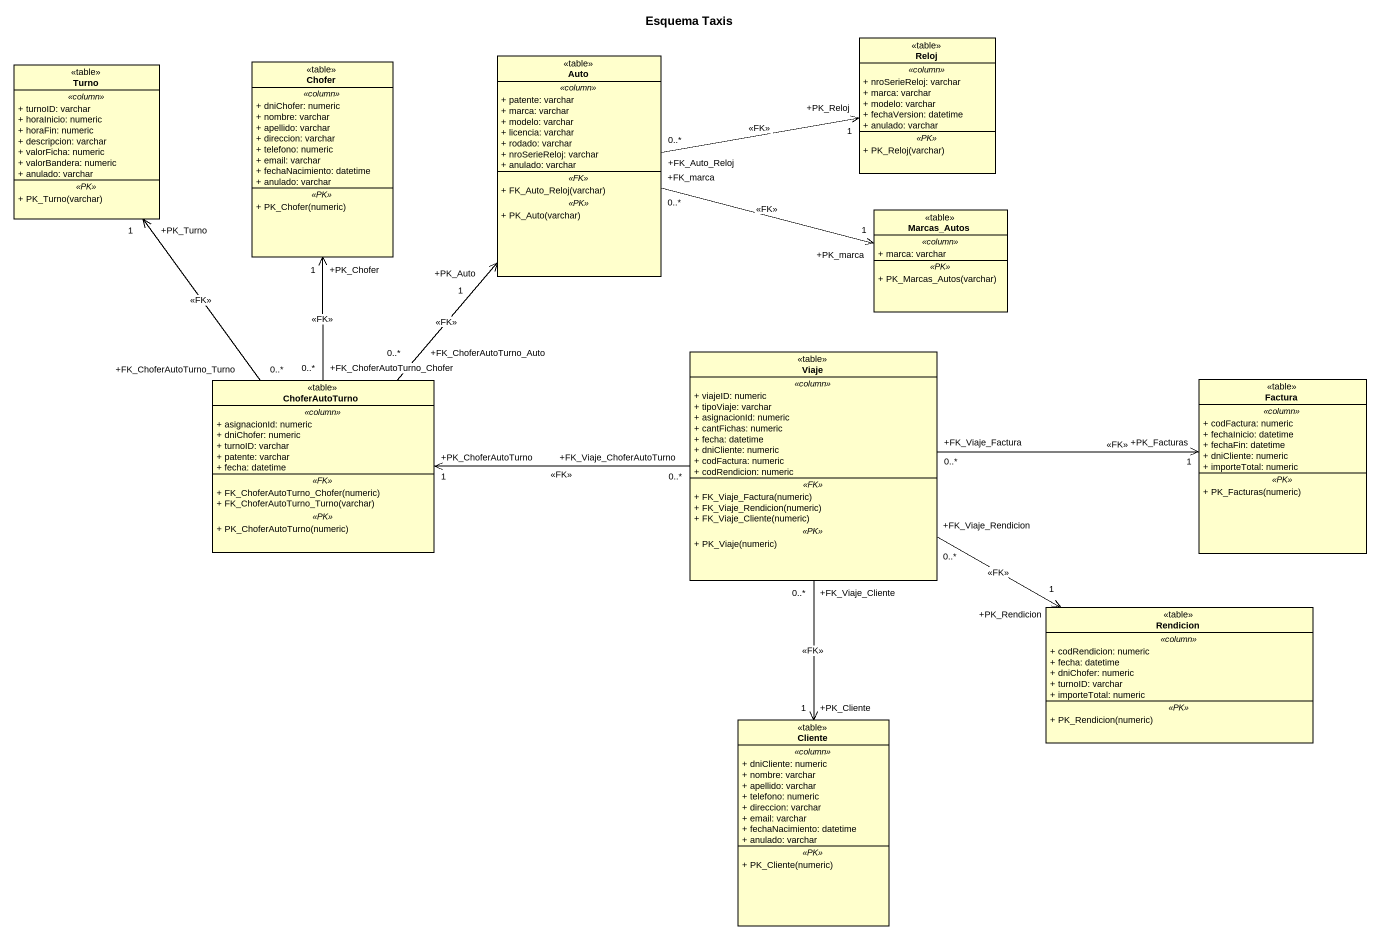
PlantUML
@startuml
title Esquema Taxis
hide circle
hide empty members
skinparam classAttributeIconSize 0
class Reloj <<table>> {
  .. <<column>> ..
  + nroSerieReloj: varchar
  + marca: varchar
  + modelo: varchar
  + fechaVersion: datetime
  + anulado: varchar
  .. <<PK>> ..
  + PK_Reloj(varchar)
}
class Turno <<table>> {
  .. <<column>> ..
  + turnoID: varchar
  + horaInicio: numeric
  + horaFin: numeric
  + descripcion: varchar
  + valorFicha: numeric
  + valorBandera: numeric
  + anulado: varchar
  .. <<PK>> ..
  + PK_Turno(varchar)
}
class Chofer <<table>> {
  .. <<column>> ..
  + dniChofer: numeric
  + nombre: varchar
  + apellido: varchar
  + direccion: varchar
  + telefono: numeric
  + email: varchar
  + fechaNacimiento: datetime
  + anulado: varchar
  .. <<PK>> ..
  + PK_Chofer(numeric)
}
class Auto <<table>> {
  .. <<column>> ..
  + patente: varchar
  + marca: varchar
  + modelo: varchar
  + licencia: varchar
  + rodado: varchar
  + nroSerieReloj: varchar
  + anulado: varchar
  .. <<FK>> ..
  + FK_Auto_Reloj(varchar)
  .. <<PK>> ..
  + PK_Auto(varchar)
}
class Marcas_Autos <<table>> {
  .. <<column>> ..
  + marca: varchar
  .. <<PK>> ..
  + PK_Marcas_Autos(varchar)
}
class Viaje <<table>> {
  .. <<column>> ..
  + viajeID: numeric
  + tipoViaje: varchar
  + asignacionId: numeric
  + cantFichas: numeric
  + fecha: datetime
  + dniCliente: numeric
  + codFactura: numeric
  + codRendicion: numeric
  .. <<FK>> ..
  + FK_Viaje_Factura(numeric)
  + FK_Viaje_Rendicion(numeric)
  + FK_Viaje_Cliente(numeric)
  .. <<PK>> ..
  + PK_Viaje(numeric)
}
class ChoferAutoTurno <<table>> {
  .. <<column>> ..
  + asignacionId: numeric
  + dniChofer: numeric
  + turnoID: varchar
  + patente: varchar
  + fecha: datetime
  .. <<FK>> ..
  + FK_ChoferAutoTurno_Chofer(numeric)
  + FK_ChoferAutoTurno_Turno(varchar)
  .. <<PK>> ..
  + PK_ChoferAutoTurno(numeric)
}
class Factura <<table>> {
  .. <<column>> ..
  + codFactura: numeric
  + fechaInicio: datetime
  + fechaFin: datetime
  + dniCliente: numeric
  + importeTotal: numeric
  .. <<PK>> ..
  + PK_Facturas(numeric)
}
class Rendicion <<table>> {
  .. <<column>> ..
  + codRendicion: numeric
  + fecha: datetime
  + dniChofer: numeric
  + turnoID: varchar
  + importeTotal: numeric
  .. <<PK>> ..
  + PK_Rendicion(numeric)
}
class Cliente <<table>> {
  .. <<column>> ..
  + dniCliente: numeric
  + nombre: varchar
  + apellido: varchar
  + telefono: numeric
  + direccion: varchar
  + email: varchar
  + fechaNacimiento: datetime
  + anulado: varchar
  .. <<PK>> ..
  + PK_Cliente(numeric)
}
Auto "+FK_Auto_Reloj\n0..*" -right-> "+PK_Reloj\n1" Reloj : <<FK>>
Auto "+FK_marca\n0..*" -right-> "+PK_marca\n1" Marcas_Autos : <<FK>>
Viaje "+FK_Viaje_ChoferAutoTurno\n0..*" -left-> "+PK_ChoferAutoTurno\n1" ChoferAutoTurno : <<FK>>
Viaje "+FK_Viaje_Factura\n0..*" -right-> "+PK_Facturas\n1" Factura : <<FK>>
Viaje "+FK_Viaje_Rendicion\n0..*" -right-> "+PK_Rendicion\n1" Rendicion : <<FK>>
Viaje "+FK_Viaje_Cliente\n0..*" --> "+PK_Cliente\n1" Cliente : <<FK>>
ChoferAutoTurno "+FK_ChoferAutoTurno_Turno\n0..*" -up-> "+PK_Turno\n1" Turno : <<FK>>
ChoferAutoTurno "+FK_ChoferAutoTurno_Chofer\n0..*" -up-> "+PK_Chofer\n1" Chofer : <<FK>>
ChoferAutoTurno "+FK_ChoferAutoTurno_Auto\n0..*" -up-> "+PK_Auto\n1" Auto : <<FK>>
@enduml
